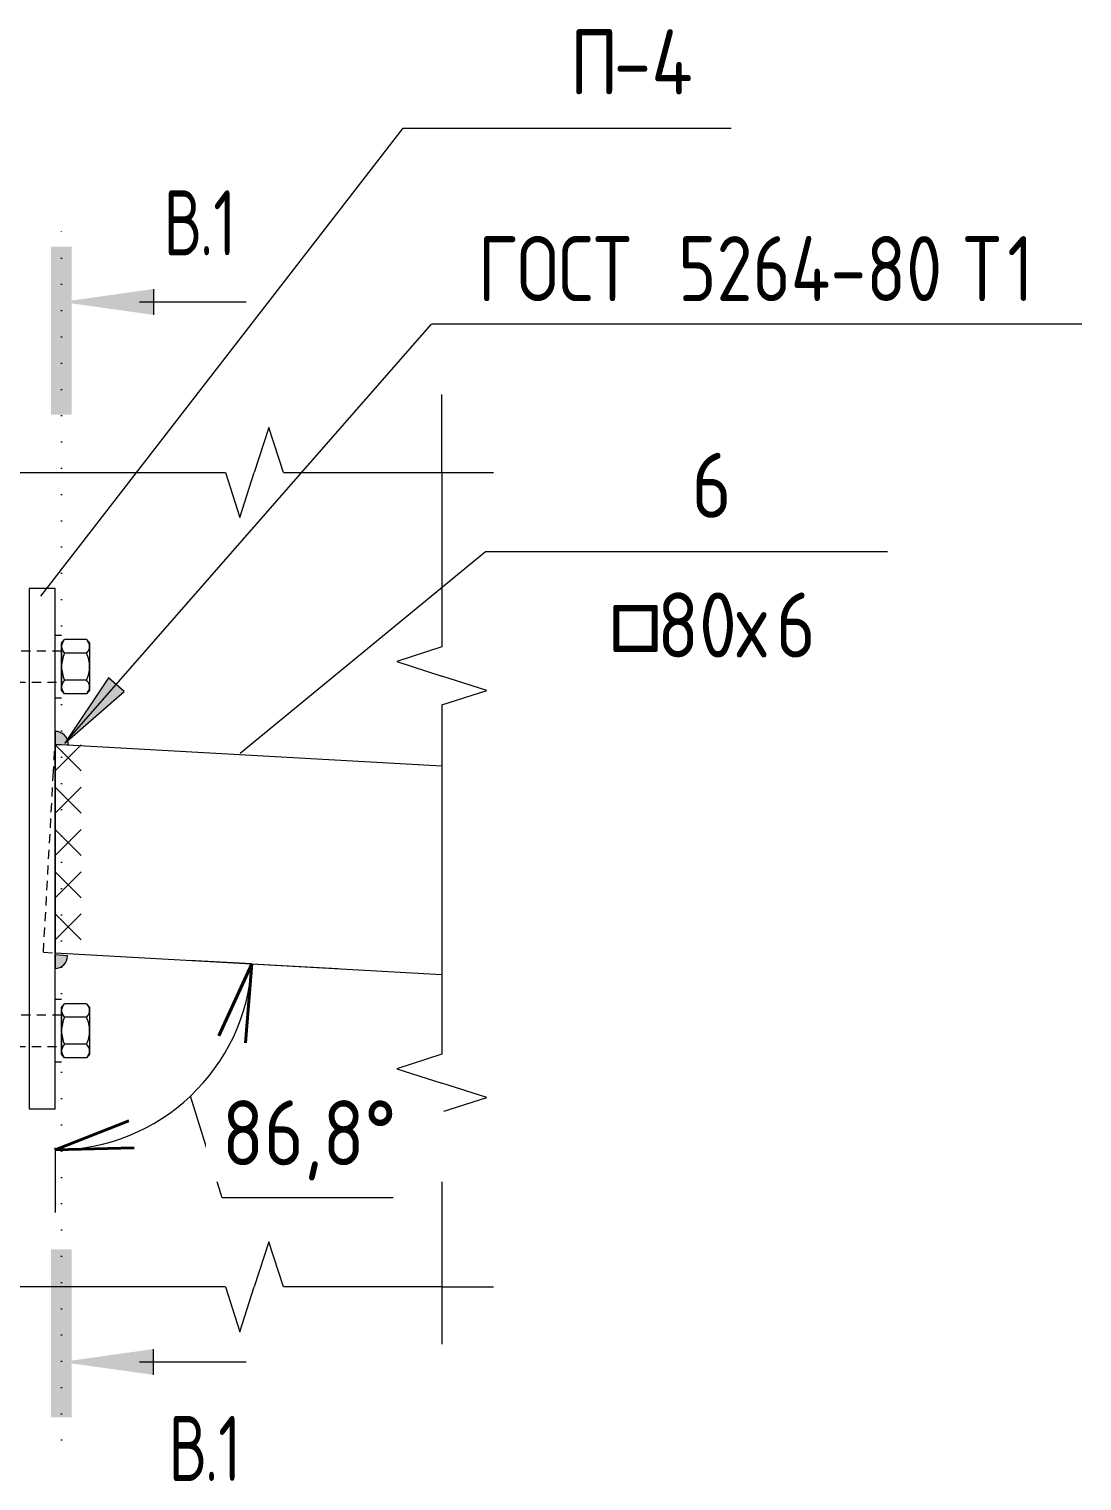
# Model space of a CAD drawing. Header units: millimetres. Extents: x 1343 to 81479, y -38120 to 27770.
# Drawn here: x 53319 to 53724, y -523 to 36 of the extents above; entities that cross this region are included whole.
import ezdxf

# ---------------------------------------------------------------- set-up
doc = ezdxf.new("R2010")
doc.units = ezdxf.units.MM
doc.linetypes.add('01 Штриховая _4 мм_', pattern=[6, 3.5, -2.5])
doc.linetypes.add('04 Пунктир 10мм', pattern=[10, 0, -10])
for name, color, linetype, lineweight in [('AA_Dim', 7, 'Continuous', 9), ('AA_Dim-10', 7, 'Continuous', 9), ('AA_Linii', 7, 'Continuous', 9), ('AA_Oformlenie', 7, 'Continuous', 9), ('AA_Razrez', 7, 'Continuous', 9), ('AA_Vinoska', 7, 'Continuous', 9), ('AF_Balki', 7, 'Continuous', 20), ('KR_Detal', 7, 'Continuous', 20)]:
    doc.layers.add(name, color=color, linetype=linetype, lineweight=lineweight)
doc.styles.add('GOST Common_1', font='GOST_Common.ttf', dxfattribs={"width": 0.85, "height": 25})
doc.styles.add('ISOCPEUR_10', font='isocpeur.TTF', dxfattribs={"width": 0.7, "height": 25})
doc.styles.add('ISOCPEUR_11', font='isocpeur.TTF', dxfattribs={"width": 0.85, "height": 25})
doc.styles.add('ISOCPEUR_12', font='isocpeur.TTF', dxfattribs={"width": 0.85, "height": 25})
doc.dimstyles.new('Стрелка___полка_2', dxfattribs={"dimscale": 304.8, "dimtxt": 25.068874, "dimasz": 0.098425, "dimexe": 0.07874, "dimexo": 0.049213, "dimgap": 0.016404, "dimtad": 3, "dimtih": 1, "dimtoh": 1, "dimdec": 0, "dimzin": 0, "dimdsep": 46, "dimtxsty": 'ISOCPEUR_12', "dimblk1": 'OPEN30', "dimblk2": 'OPEN30', "dimsah": 1, "dimcen": 0.09, "dimadec": 1, "dimazin": 2, "dimtfac": 1, "dimtdec": 4, "dimtix": 1, "dimtmove": 1, "dimatfit": 3, "dimfxl": 1, "dimtvp": 1, "dimtfill": 1, "dimtolj": 1, "dimtzin": 0, "dimarcsym": 2})

# ---------------------------------------------------------------- blocks, each defined once
blk = doc.blocks.new('354_Прокат Лист _НесКаркас_РабПлоск_ - 354_Прокат Лист _НесКаркас_РабПлоск_-4002182-КР_УЗ_Км_В')
at = {"layer": 'AF_Balki'}
for p, q in [((-23010.06, -179.63), (-23020.06, -179.63)), ((-23020.06, -179.63), (-23020.06, -379.63)), ((-23010.06, -379.63), (-23010.06, -179.63)), ((-23020.06, -379.63), (-23010.06, -379.63))]:
    blk.add_line(p, q, dxfattribs=at)
blk = doc.blocks.new('354_Шайба_ГОСТ 11371-78_СоедНесК_РабПлоск_ - Шайба_ГОСТ 11371-78-3828094-КР_УЗ_Км_В')
at = {"layer": 'KR_Detal', "lineweight": 9}
for p, q in [((-23007.56, -197.68), (-23010.06, -197.68)), ((-23010.06, -209.68), (-23010.06, -203.13)), ((-23007.56, -203.13), (-23007.56, -209.68)), ((-23007.56, -204.11), (-23007.56, -204.05)), ((-23010.06, -216.22), (-23010.06, -209.68)), ((-23007.56, -209.68), (-23007.56, -216.22)), ((-23010.06, -221.68), (-23007.56, -221.68))]:
    blk.add_line(p, q, dxfattribs=at)
blk = doc.blocks.new('354_Шайба_ГОСТ 11371-78_СоедНесК_РабПлоск_ - Шайба_ГОСТ 11371-78-V30-КР_УЗ_Км_В')
at = {"layer": 'KR_Detal', "lineweight": 9}
for p, q in [((-23007.56, -337.68), (-23010.06, -337.68)), ((-23010.06, -349.68), (-23010.06, -343.13)), ((-23007.56, -343.13), (-23007.56, -349.68)), ((-23010.06, -356.22), (-23010.06, -349.68)), ((-23007.56, -349.68), (-23007.56, -356.21)), ((-23010.06, -361.68), (-23007.56, -361.68))]:
    blk.add_line(p, q, dxfattribs=at)
blk = doc.blocks.new('354_Прокат Лист _НесКаркас_РабПлоск_ - 354_Прокат Лист _НесКаркас_РабПлоск_-V31-КР_УЗ_Км_В')
at = {"layer": 'AF_Balki'}
for p, q in [((-23010.06, -179.63), (-23020.06, -179.63)), ((-23020.06, -179.63), (-23020.06, -203.7)), ((-23010.06, -203.68), (-23010.06, -179.63)), ((-23020.06, -215.66), (-23020.06, -343.7)), ((-23010.06, -239.63), (-23010.06, -215.67)), ((-23010.06, -343.68), (-23010.06, -319.76)), ((-23020.06, -355.66), (-23020.06, -379.63)), ((-23010.06, -379.63), (-23010.06, -355.67)), ((-23020.06, -379.63), (-23010.06, -379.63))]:
    blk.add_line(p, q, dxfattribs=at)
blk = doc.blocks.new('253_Профиль гнутый сварной квадратный _НесКаркас_Балка_ - Балка_80х6-4080235-КР_УЗ_Км_В')
at = {"layer": 'AF_Balki', "linetype": '01 Штриховая _4 мм_'}
for p, q in [((-23010.76, -251.61), (-23010.09, -239.63)), ((-23013.86, -307.53), (-23010.76, -251.61)), ((-23014.52, -319.51), (-23013.86, -307.53)), ((-23014.52, -319.51), (-23010.11, -319.75))]:
    blk.add_line(p, q, dxfattribs=at)
at = {"layer": 'AF_Balki'}
for p, q in [((-22861.39, -247.87), (-23010.06, -239.63)), ((-23010.06, -319.76), (-22861.39, -327.99))]:
    blk.add_line(p, q, dxfattribs=at)
blk = doc.blocks.new('354_Анкер клиновой _СоедНесК_РабПлоск_ - M12x120_20-V36-КР_УЗ_Км_В')
at = {"layer": 'KR_Detal', "lineweight": 9}
for p, q in [((-23007.56, -200.68), (-23006.38, -199.28)), ((-23007.56, -201.88), (-23007.56, -200.68)), ((-22997.94, -199.28), (-23006.38, -199.28)), ((-22997.94, -199.28), (-22996.76, -200.68)), ((-22996.76, -200.68), (-22996.76, -201.88)), ((-23007.56, -209.68), (-23007.56, -201.98)), ((-22997.94, -204.48), (-23006.38, -204.48)), ((-22996.76, -201.98), (-22996.76, -209.68)), ((-23007.56, -217.37), (-23007.56, -209.68)), ((-22996.76, -209.68), (-22996.76, -217.37)), ((-23007.56, -218.68), (-23007.56, -217.47)), ((-22997.94, -214.87), (-23006.38, -214.87)), ((-22996.76, -217.47), (-22996.76, -218.68)), ((-23006.38, -220.07), (-23007.56, -218.68)), ((-22997.94, -220.07), (-23006.38, -220.07)), ((-22996.76, -218.68), (-22997.94, -220.07))]:
    blk.add_line(p, q, dxfattribs=at)
at = {"layer": 'KR_Detal', "linetype": '01 Штриховая _4 мм_', "lineweight": 9}
for p, q in [((-23107.56, -203.68), (-23112.36, -203.68)), ((-23112.36, -209.68), (-23112.36, -203.69)), ((-23112.36, -203.69), (-23112.36, -209.68)), ((-23100.36, -204.15), (-23107.56, -203.68)), ((-23107.56, -209.68), (-23107.56, -203.77)), ((-23107.56, -203.77), (-23107.56, -209.68)), ((-23080.36, -203.68), (-23100.36, -203.68)), ((-23100.36, -209.68), (-23100.36, -204.06)), ((-23075.56, -203.68), (-23080.36, -203.68)), ((-23080.36, -203.69), (-23080.36, -209.68)), ((-23080.36, -209.68), (-23080.36, -203.69)), ((-23075.56, -204.18), (-23075.56, -203.69)), ((-23075.56, -203.69), (-23075.56, -209.68)), ((-23063.36, -204.28), (-23075.56, -204.28)), ((-23060.96, -203.68), (-23063.36, -204.28)), ((-23063.36, -209.68), (-23063.36, -204.36)), ((-23063.36, -204.36), (-23063.36, -209.68)), ((-23007.56, -203.68), (-23060.96, -203.68)), ((-23060.96, -209.68), (-23060.96, -203.77)), ((-23060.96, -203.77), (-23060.96, -209.68)), ((-23112.36, -209.68), (-23112.36, -214.81)), ((-23112.36, -214.87), (-23112.36, -209.68)), ((-23107.56, -209.68), (-23107.56, -215.59)), ((-23107.56, -211.73), (-23107.56, -209.68)), ((-23107.56, -214.82), (-23107.56, -211.77)), ((-23100.36, -215.29), (-23100.36, -209.68)), ((-23080.36, -209.68), (-23080.36, -215.68)), ((-23080.36, -215.68), (-23080.36, -209.68)), ((-23075.56, -209.68), (-23075.56, -215.17)), ((-23063.36, -209.68), (-23063.36, -214.99)), ((-23063.36, -214.99), (-23063.36, -209.68)), ((-23060.96, -209.68), (-23060.96, -215.59)), ((-23060.96, -211.73), (-23060.96, -209.68)), ((-23060.96, -214.82), (-23060.96, -211.77)), ((-23112.36, -215.68), (-23107.56, -215.68)), ((-23107.56, -215.59), (-23107.56, -214.87)), ((-23107.56, -215.68), (-23100.36, -215.2)), ((-23100.36, -215.68), (-23080.36, -215.68)), ((-23080.36, -215.68), (-23075.56, -215.68)), ((-23075.56, -215.08), (-23063.36, -215.08)), ((-23063.36, -215.08), (-23060.96, -215.68)), ((-23060.96, -215.59), (-23060.96, -214.87)), ((-23060.96, -215.68), (-23007.56, -215.68))]:
    blk.add_line(p, q, dxfattribs=at)
at = {"layer": 'KR_Detal', "lineweight": 9}
for points, knots in [([(-23006.74, -199.71), (-23006.96, -199.98), (-23007.39, -200.69), (-23007.56, -201.43), (-23007.56, -201.88)], [0.1691994, 0.1691994, 0.1691994, 0.1691994, 0.5, 1, 1, 1, 1]), ([(-22996.76, -201.88), (-22996.76, -201.43), (-22996.93, -200.69), (-22997.36, -199.98), (-22997.58, -199.71)], [0, 0, 0, 0, 0.5, 0.8308006, 0.8308006, 0.8308006, 0.8308006]), ([(-23007.56, -217.47), (-23007.56, -217.93), (-23007.39, -218.66), (-23006.96, -219.37), (-23006.74, -219.65)], [0, 0, 0, 0, 0.5, 0.8308006, 0.8308006, 0.8308006, 0.8308006]), ([(-22997.58, -219.65), (-22997.36, -219.37), (-22996.93, -218.66), (-22996.76, -217.93), (-22996.76, -217.47)], [0.1691994, 0.1691994, 0.1691994, 0.1691994, 0.5, 1, 1, 1, 1])]:
    blk.add_open_spline(points, degree=3, knots=knots, dxfattribs=at)
for points in [[(-23007.56, -201.88), (-23007.56, -202.34), (-23007.36, -203.22), (-23006.77, -204.07), (-23006.38, -204.48)], [(-23006.38, -204.48), (-23006.77, -205.3), (-23007.36, -206.99), (-23007.56, -208.77), (-23007.56, -209.68)], [(-22997.94, -204.48), (-22997.55, -204.07), (-22996.96, -203.22), (-22996.76, -202.34), (-22996.76, -201.88)], [(-22996.76, -209.68), (-22996.76, -208.77), (-22996.96, -206.99), (-22997.55, -205.3), (-22997.94, -204.48)], [(-23007.56, -209.68), (-23007.56, -210.59), (-23007.36, -212.36), (-23006.77, -214.05), (-23006.38, -214.87)], [(-22997.94, -214.87), (-22997.55, -214.05), (-22996.96, -212.36), (-22996.76, -210.59), (-22996.76, -209.68)], [(-23006.38, -214.87), (-23006.77, -215.28), (-23007.36, -216.13), (-23007.56, -217.02), (-23007.56, -217.47)], [(-22996.76, -217.47), (-22996.76, -217.02), (-22996.96, -216.13), (-22997.55, -215.28), (-22997.94, -214.87)]]:
    blk.add_open_spline(points, degree=3, dxfattribs=at)
blk = doc.blocks.new('354_Анкер клиновой _СоедНесК_РабПлоск_ - M12x120_20-V37-КР_УЗ_Км_В')
at = {"layer": 'KR_Detal', "lineweight": 9}
for p, q in [((-23007.56, -340.68), (-23006.38, -339.28)), ((-22997.94, -339.28), (-23006.38, -339.28)), ((-22997.94, -339.28), (-22996.76, -340.68)), ((-23007.56, -341.88), (-23007.56, -340.68)), ((-23007.56, -349.68), (-23007.56, -341.98)), ((-22997.94, -344.48), (-23006.38, -344.48)), ((-22996.76, -340.68), (-22996.76, -341.88)), ((-22996.76, -341.98), (-22996.76, -349.68)), ((-23007.56, -357.37), (-23007.56, -349.68)), ((-22996.76, -349.68), (-22996.76, -357.37)), ((-22997.94, -354.87), (-23006.38, -354.87)), ((-23007.56, -358.68), (-23007.56, -357.47)), ((-23006.38, -360.07), (-23007.56, -358.68)), ((-22997.94, -360.07), (-23006.38, -360.07)), ((-22996.76, -358.68), (-22997.94, -360.07)), ((-22996.76, -357.47), (-22996.76, -358.68))]:
    blk.add_line(p, q, dxfattribs=at)
at = {"layer": 'KR_Detal', "linetype": '01 Штриховая _4 мм_', "lineweight": 9}
for p, q in [((-23107.56, -343.68), (-23112.36, -343.68)), ((-23112.36, -349.68), (-23112.36, -343.69)), ((-23112.36, -343.69), (-23112.36, -349.68)), ((-23100.36, -344.15), (-23107.56, -343.68)), ((-23107.56, -349.68), (-23107.56, -343.77)), ((-23107.56, -343.77), (-23107.56, -349.68)), ((-23080.36, -343.68), (-23100.36, -343.68)), ((-23100.36, -349.68), (-23100.36, -344.06)), ((-23075.56, -343.68), (-23080.36, -343.68)), ((-23080.36, -343.69), (-23080.36, -349.68)), ((-23080.36, -349.68), (-23080.36, -343.69)), ((-23075.56, -344.18), (-23075.56, -343.69)), ((-23075.56, -343.69), (-23075.56, -349.68)), ((-23063.36, -344.28), (-23075.56, -344.28)), ((-23060.96, -343.68), (-23063.36, -344.28)), ((-23063.36, -349.68), (-23063.36, -344.36)), ((-23063.36, -344.36), (-23063.36, -349.68)), ((-23007.56, -343.68), (-23060.96, -343.68)), ((-23060.96, -349.68), (-23060.96, -343.77)), ((-23060.96, -343.77), (-23060.96, -349.68)), ((-23112.36, -349.68), (-23112.36, -349.68)), ((-23107.56, -349.68), (-23107.56, -355.59)), ((-23107.56, -355.59), (-23107.56, -349.68)), ((-23100.36, -355.29), (-23100.36, -349.68)), ((-23080.36, -349.68), (-23080.36, -355.68)), ((-23080.36, -355.68), (-23080.36, -349.68)), ((-23075.56, -349.68), (-23075.56, -355.17)), ((-23063.36, -349.68), (-23063.36, -354.99)), ((-23063.36, -351.52), (-23063.36, -349.68)), ((-23063.36, -354.99), (-23063.36, -351.61)), ((-23060.96, -349.68), (-23060.96, -355.59)), ((-23060.96, -355.59), (-23060.96, -349.68)), ((-23112.36, -355.68), (-23107.56, -355.68)), ((-23107.56, -355.68), (-23100.36, -355.2)), ((-23100.36, -355.68), (-23080.36, -355.68)), ((-23080.36, -355.68), (-23075.56, -355.68)), ((-23075.56, -355.08), (-23063.36, -355.08)), ((-23063.36, -355.08), (-23060.96, -355.68)), ((-23060.96, -355.68), (-23007.56, -355.68))]:
    blk.add_line(p, q, dxfattribs=at)
at = {"layer": 'KR_Detal', "lineweight": 9}
for points, knots in [([(-23006.74, -339.71), (-23006.96, -339.98), (-23007.39, -340.69), (-23007.56, -341.43), (-23007.56, -341.88)], [0.1691994, 0.1691994, 0.1691994, 0.1691994, 0.5, 1, 1, 1, 1]), ([(-22996.76, -341.88), (-22996.76, -341.43), (-22996.93, -340.69), (-22997.36, -339.98), (-22997.58, -339.71)], [0, 0, 0, 0, 0.5, 0.8308006, 0.8308006, 0.8308006, 0.8308006]), ([(-23007.56, -357.47), (-23007.56, -357.93), (-23007.39, -358.66), (-23006.96, -359.37), (-23006.74, -359.65)], [0, 0, 0, 0, 0.5, 0.8308006, 0.8308006, 0.8308006, 0.8308006]), ([(-22997.58, -359.65), (-22997.36, -359.37), (-22996.93, -358.66), (-22996.76, -357.93), (-22996.76, -357.47)], [0.1691994, 0.1691994, 0.1691994, 0.1691994, 0.5, 1, 1, 1, 1])]:
    blk.add_open_spline(points, degree=3, knots=knots, dxfattribs=at)
for points in [[(-23007.56, -341.88), (-23007.56, -342.34), (-23007.36, -343.22), (-23006.77, -344.07), (-23006.38, -344.48)], [(-23006.38, -344.48), (-23006.77, -345.3), (-23007.36, -346.99), (-23007.56, -348.77), (-23007.56, -349.68)], [(-22997.94, -344.48), (-22997.55, -344.07), (-22996.96, -343.22), (-22996.76, -342.34), (-22996.76, -341.88)], [(-22996.76, -349.68), (-22996.76, -348.77), (-22996.96, -346.99), (-22997.55, -345.3), (-22997.94, -344.48)], [(-23007.56, -349.68), (-23007.56, -350.59), (-23007.36, -352.36), (-23006.77, -354.05), (-23006.38, -354.87)], [(-22997.94, -354.87), (-22997.55, -354.05), (-22996.96, -352.36), (-22996.76, -350.59), (-22996.76, -349.68)], [(-23006.38, -354.87), (-23006.77, -355.28), (-23007.36, -356.13), (-23007.56, -357.02), (-23007.56, -357.47)], [(-22996.76, -357.47), (-22996.76, -357.02), (-22996.96, -356.13), (-22997.55, -355.28), (-22997.94, -354.87)]]:
    blk.add_open_spline(points, degree=3, dxfattribs=at)
blk = doc.blocks.new('253_Профиль гнутый сварной квадратный _НесКаркас_Балка_ - Балка_80х6-4080535-КР_УЗ_Км_В')
at = {"layer": 'AF_Balki', "linetype": '01 Штриховая _4 мм_'}
for p, q in [((-23010.76, -251.61), (-23010.09, -239.63)), ((-23013.86, -307.53), (-23010.76, -251.61)), ((-23014.52, -319.51), (-23013.86, -307.53)), ((-23014.52, -319.51), (-23010.11, -319.75))]:
    blk.add_line(p, q, dxfattribs=at)
at = {"layer": 'AF_Balki'}
for p, q in [((-22861.39, -247.87), (-23010.06, -239.63)), ((-23010.06, -319.76), (-22861.39, -327.99))]:
    blk.add_line(p, q, dxfattribs=at)
blk = doc.blocks.new('354_Анкер клиновой _СоедНесК_РабПлоск_ - M12x120_20-V38-КР_УЗ_Км_В')
at = {"layer": 'KR_Detal', "lineweight": 9}
for p, q in [((-23007.56, -340.68), (-23006.38, -339.28)), ((-22997.94, -339.28), (-23006.38, -339.28)), ((-22997.94, -339.28), (-22996.76, -340.68)), ((-23007.56, -341.88), (-23007.56, -340.68)), ((-23007.56, -349.68), (-23007.56, -341.98)), ((-22997.94, -344.48), (-23006.3, -344.48)), ((-22996.76, -340.68), (-22996.76, -341.88)), ((-22996.76, -341.98), (-22996.76, -349.68)), ((-23007.56, -357.37), (-23007.56, -349.68)), ((-22996.76, -349.68), (-22996.76, -357.37)), ((-22997.94, -354.87), (-23006.3, -354.87)), ((-23007.56, -358.68), (-23007.56, -357.47)), ((-23006.38, -360.07), (-23007.56, -358.68)), ((-22997.94, -360.07), (-23006.38, -360.07)), ((-22996.76, -358.68), (-22997.94, -360.07)), ((-22996.76, -357.47), (-22996.76, -358.68))]:
    blk.add_line(p, q, dxfattribs=at)
at = {"layer": 'KR_Detal', "linetype": '01 Штриховая _4 мм_', "lineweight": 9}
for p, q in [((-23107.56, -343.68), (-23112.36, -343.68)), ((-23112.36, -349.68), (-23112.36, -343.69)), ((-23112.36, -343.69), (-23112.36, -349.68)), ((-23100.36, -344.15), (-23107.56, -343.68)), ((-23107.56, -349.68), (-23107.56, -343.77)), ((-23107.56, -343.77), (-23107.56, -349.68)), ((-23080.36, -343.68), (-23100.36, -343.68)), ((-23100.36, -349.68), (-23100.36, -344.06)), ((-23075.56, -343.68), (-23080.36, -343.68)), ((-23080.36, -343.69), (-23080.36, -349.68)), ((-23080.36, -349.68), (-23080.36, -343.69)), ((-23075.56, -344.18), (-23075.56, -343.69)), ((-23075.56, -343.69), (-23075.56, -349.68)), ((-23063.36, -344.28), (-23075.56, -344.28)), ((-23060.96, -343.68), (-23063.36, -344.28)), ((-23063.36, -349.68), (-23063.36, -344.36)), ((-23063.36, -344.36), (-23063.36, -349.68)), ((-23007.56, -343.68), (-23060.96, -343.68)), ((-23060.96, -349.68), (-23060.96, -343.77)), ((-23060.96, -343.77), (-23060.96, -349.68)), ((-23112.36, -349.68), (-23112.36, -349.68)), ((-23107.56, -349.68), (-23107.56, -355.59)), ((-23107.56, -355.59), (-23107.56, -349.68)), ((-23100.36, -355.29), (-23100.36, -349.68)), ((-23080.36, -349.68), (-23080.36, -355.68)), ((-23080.36, -355.68), (-23080.36, -349.68)), ((-23075.56, -349.68), (-23075.56, -355.17)), ((-23063.36, -349.68), (-23063.36, -354.99)), ((-23063.36, -351.52), (-23063.36, -349.68)), ((-23063.36, -354.99), (-23063.36, -351.61)), ((-23060.96, -349.68), (-23060.96, -355.59)), ((-23060.96, -355.59), (-23060.96, -349.68)), ((-23112.36, -355.68), (-23107.56, -355.68)), ((-23107.56, -355.68), (-23100.36, -355.2)), ((-23100.36, -355.68), (-23080.36, -355.68)), ((-23080.36, -355.68), (-23075.56, -355.68)), ((-23075.56, -355.08), (-23063.36, -355.08)), ((-23063.36, -355.08), (-23060.96, -355.68)), ((-23060.96, -355.68), (-23007.56, -355.68))]:
    blk.add_line(p, q, dxfattribs=at)
at = {"layer": 'KR_Detal', "lineweight": 9}
for points, knots in [([(-23006.74, -339.71), (-23006.96, -339.98), (-23007.39, -340.69), (-23007.56, -341.43), (-23007.56, -341.88)], [0.1691994, 0.1691994, 0.1691994, 0.1691994, 0.5, 1, 1, 1, 1]), ([(-22996.76, -341.88), (-22996.76, -341.43), (-22996.93, -340.69), (-22997.36, -339.98), (-22997.58, -339.71)], [0, 0, 0, 0, 0.5, 0.8308006, 0.8308006, 0.8308006, 0.8308006]), ([(-23007.56, -357.47), (-23007.56, -357.93), (-23007.39, -358.66), (-23006.96, -359.37), (-23006.74, -359.65)], [0, 0, 0, 0, 0.5, 0.8308006, 0.8308006, 0.8308006, 0.8308006]), ([(-22997.58, -359.65), (-22997.36, -359.37), (-22996.93, -358.66), (-22996.76, -357.93), (-22996.76, -357.47)], [0.1691994, 0.1691994, 0.1691994, 0.1691994, 0.5, 1, 1, 1, 1])]:
    blk.add_open_spline(points, degree=3, knots=knots, dxfattribs=at)
for points in [[(-23007.56, -341.88), (-23007.56, -342.34), (-23007.36, -343.22), (-23006.77, -344.07), (-23006.38, -344.48)], [(-23006.38, -344.48), (-23006.77, -345.3), (-23007.07, -346.15), (-23007.26, -347.01)], [(-22997.94, -344.48), (-22997.55, -344.07), (-22996.96, -343.22), (-22996.76, -342.34), (-22996.76, -341.88)], [(-22996.76, -349.68), (-22996.76, -348.77), (-22996.96, -346.99), (-22997.55, -345.3), (-22997.94, -344.48)], [(-23007.26, -347.01), (-23007.46, -347.88), (-23007.56, -348.77), (-23007.56, -349.68)], [(-23007.56, -349.68), (-23007.56, -350.59), (-23007.36, -352.36), (-23006.77, -354.05), (-23006.38, -354.87)], [(-22997.94, -354.87), (-22997.55, -354.05), (-22996.96, -352.36), (-22996.76, -350.59), (-22996.76, -349.68)], [(-23007.26, -356.14), (-23007.46, -356.57), (-23007.56, -357.02), (-23007.56, -357.47)], [(-23006.38, -354.87), (-23006.77, -355.28), (-23007.07, -355.71), (-23007.26, -356.14)], [(-22996.76, -357.47), (-22996.76, -357.02), (-22996.96, -356.13), (-22997.55, -355.28), (-22997.94, -354.87)]]:
    blk.add_open_spline(points, degree=3, dxfattribs=at)
blk = doc.blocks.new('354_Шайба_ГОСТ 11371-78_СоедНесК_РабПлоск_ - Шайба_ГОСТ 11371-78-V39-КР_УЗ_Км_В')
at = {"layer": 'KR_Detal', "linetype": '01 Штриховая _4 мм_', "lineweight": 9}
for p, q in [((-23007.56, -337.68), (-23010.06, -337.68)), ((-23010.06, -349.68), (-23010.06, -343.68)), ((-23010.06, -355.68), (-23010.06, -349.68)), ((-23010.06, -361.68), (-23007.56, -361.68))]:
    blk.add_line(p, q, dxfattribs=at)
at = {"layer": 'KR_Detal', "lineweight": 9}
for p, q in [((-23010.06, -343.68), (-23010.06, -343.13)), ((-23007.56, -343.13), (-23007.56, -349.68)), ((-23007.56, -349.68), (-23007.56, -356.21)), ((-23010.06, -356.22), (-23010.06, -355.68))]:
    blk.add_line(p, q, dxfattribs=at)
blk = doc.blocks.new('354_Анкер клиновой _СоедНесК_РабПлоск_ - M12x120_20-V40-КР_УЗ_Км_В')
at = {"layer": 'KR_Detal', "lineweight": 9}
for p, q in [((-23007.56, -200.68), (-23006.38, -199.28)), ((-23007.56, -201.88), (-23007.56, -200.68)), ((-22997.94, -199.28), (-23006.38, -199.28)), ((-22997.94, -199.28), (-22996.76, -200.68)), ((-22996.76, -200.68), (-22996.76, -201.88)), ((-23007.56, -209.68), (-23007.56, -201.98)), ((-22997.94, -204.48), (-23006.38, -204.48)), ((-22996.76, -201.98), (-22996.76, -209.68)), ((-23007.56, -217.37), (-23007.56, -209.68)), ((-22996.76, -209.68), (-22996.76, -217.37)), ((-23007.56, -218.68), (-23007.56, -217.47)), ((-22997.94, -214.87), (-23006.3, -214.87)), ((-22996.76, -217.47), (-22996.76, -218.68)), ((-23006.38, -220.07), (-23007.56, -218.68)), ((-22997.94, -220.07), (-23006.38, -220.07)), ((-22996.76, -218.68), (-22997.94, -220.07))]:
    blk.add_line(p, q, dxfattribs=at)
at = {"layer": 'KR_Detal', "linetype": '01 Штриховая _4 мм_', "lineweight": 9}
for p, q in [((-23107.56, -203.68), (-23112.36, -203.68)), ((-23112.36, -209.68), (-23112.36, -203.69)), ((-23112.36, -203.69), (-23112.36, -209.68)), ((-23100.36, -204.15), (-23107.56, -203.68)), ((-23107.56, -209.68), (-23107.56, -203.77)), ((-23107.56, -203.77), (-23107.56, -209.68)), ((-23080.36, -203.68), (-23100.36, -203.68)), ((-23100.36, -209.68), (-23100.36, -204.06)), ((-23075.56, -203.68), (-23080.36, -203.68)), ((-23080.36, -203.69), (-23080.36, -209.68)), ((-23080.36, -209.68), (-23080.36, -203.69)), ((-23075.56, -204.18), (-23075.56, -203.69)), ((-23075.56, -203.69), (-23075.56, -209.68)), ((-23063.36, -204.28), (-23075.56, -204.28)), ((-23060.96, -203.68), (-23063.36, -204.28)), ((-23063.36, -209.68), (-23063.36, -204.36)), ((-23063.36, -204.36), (-23063.36, -209.68)), ((-23007.56, -203.68), (-23060.96, -203.68)), ((-23060.96, -209.68), (-23060.96, -203.77)), ((-23060.96, -203.77), (-23060.96, -209.68)), ((-23112.36, -209.68), (-23112.36, -214.81)), ((-23112.36, -214.87), (-23112.36, -209.68)), ((-23107.56, -209.68), (-23107.56, -215.59)), ((-23107.56, -211.73), (-23107.56, -209.68)), ((-23107.56, -214.82), (-23107.56, -211.77)), ((-23100.36, -215.29), (-23100.36, -209.68)), ((-23080.36, -209.68), (-23080.36, -215.68)), ((-23080.36, -215.68), (-23080.36, -209.68)), ((-23075.56, -209.68), (-23075.56, -215.17)), ((-23063.36, -209.68), (-23063.36, -214.99)), ((-23063.36, -214.99), (-23063.36, -209.68)), ((-23060.96, -209.68), (-23060.96, -215.59)), ((-23060.96, -211.73), (-23060.96, -209.68)), ((-23060.96, -214.82), (-23060.96, -211.77)), ((-23112.36, -215.68), (-23107.56, -215.68)), ((-23107.56, -215.59), (-23107.56, -214.87)), ((-23107.56, -215.68), (-23100.36, -215.2)), ((-23100.36, -215.68), (-23080.36, -215.68)), ((-23080.36, -215.68), (-23075.56, -215.68)), ((-23075.56, -215.08), (-23063.36, -215.08)), ((-23063.36, -215.08), (-23060.96, -215.68)), ((-23060.96, -215.59), (-23060.96, -214.87)), ((-23060.96, -215.68), (-23007.56, -215.68))]:
    blk.add_line(p, q, dxfattribs=at)
at = {"layer": 'KR_Detal', "lineweight": 9}
for points, knots in [([(-23006.74, -199.71), (-23006.96, -199.98), (-23007.39, -200.69), (-23007.56, -201.43), (-23007.56, -201.88)], [0.1691994, 0.1691994, 0.1691994, 0.1691994, 0.5, 1, 1, 1, 1]), ([(-22996.76, -201.88), (-22996.76, -201.43), (-22996.93, -200.69), (-22997.36, -199.98), (-22997.58, -199.71)], [0, 0, 0, 0, 0.5, 0.8308006, 0.8308006, 0.8308006, 0.8308006]), ([(-23007.56, -217.47), (-23007.56, -217.93), (-23007.39, -218.66), (-23006.96, -219.37), (-23006.74, -219.65)], [0, 0, 0, 0, 0.5, 0.8308006, 0.8308006, 0.8308006, 0.8308006]), ([(-22997.58, -219.65), (-22997.36, -219.37), (-22996.93, -218.66), (-22996.76, -217.93), (-22996.76, -217.47)], [0.1691994, 0.1691994, 0.1691994, 0.1691994, 0.5, 1, 1, 1, 1])]:
    blk.add_open_spline(points, degree=3, knots=knots, dxfattribs=at)
for points in [[(-23007.56, -201.88), (-23007.56, -202.34), (-23007.36, -203.22), (-23006.77, -204.07), (-23006.38, -204.48)], [(-23006.38, -204.48), (-23006.77, -205.3), (-23007.36, -206.99), (-23007.56, -208.77), (-23007.56, -209.68)], [(-22997.94, -204.48), (-22997.55, -204.07), (-22996.96, -203.22), (-22996.76, -202.34), (-22996.76, -201.88)], [(-22996.76, -209.68), (-22996.76, -208.77), (-22996.96, -206.99), (-22997.55, -205.3), (-22997.94, -204.48)], [(-23007.56, -209.68), (-23007.56, -210.59), (-23007.36, -212.36), (-23006.77, -214.05), (-23006.38, -214.87)], [(-22997.94, -214.87), (-22997.55, -214.05), (-22996.96, -212.36), (-22996.76, -210.59), (-22996.76, -209.68)], [(-23006.38, -214.87), (-23006.77, -215.28), (-23007.36, -216.13), (-23007.56, -217.02), (-23007.56, -217.47)], [(-22996.76, -217.47), (-22996.76, -217.02), (-22996.96, -216.13), (-22997.55, -215.28), (-22997.94, -214.87)]]:
    blk.add_open_spline(points, degree=3, dxfattribs=at)
blk = doc.blocks.new('354_Шайба_ГОСТ 11371-78_СоедНесК_РабПлоск_ - Шайба_ГОСТ 11371-78-V41-КР_УЗ_Км_В')
at = {"layer": 'KR_Detal', "linetype": '01 Штриховая _4 мм_', "lineweight": 9}
for p, q in [((-23007.56, -197.68), (-23010.06, -197.68)), ((-23010.06, -209.68), (-23010.06, -203.68)), ((-23010.06, -204.05), (-23010.06, -204.11)), ((-23010.06, -215.68), (-23010.06, -209.68)), ((-23010.06, -221.68), (-23007.56, -221.68))]:
    blk.add_line(p, q, dxfattribs=at)
at = {"layer": 'KR_Detal', "lineweight": 9}
for p, q in [((-23010.06, -203.68), (-23010.06, -203.13)), ((-23007.56, -203.13), (-23007.56, -209.68)), ((-23007.56, -204.11), (-23007.56, -204.05)), ((-23007.56, -209.68), (-23007.56, -216.22)), ((-23010.06, -216.22), (-23010.06, -215.68))]:
    blk.add_line(p, q, dxfattribs=at)
blk = doc.blocks.new('Последовательность узлов - Сплошная 2мм М5-2304530-КР_УЗ_Км_В')
at = {"layer": 'AA_Oformlenie'}
for p, q in [((-23010.06, -234.74), (-23010.06, -254.74)), ((-23000.06, -239.74), (-23010.06, -249.74)), ((-23000.06, -249.74), (-23010.06, -239.74)), ((-23010.06, -251), (-23010.06, -271)), ((-23000.06, -256), (-23010.06, -266)), ((-23000.06, -266), (-23010.06, -256)), ((-23010.06, -267.25), (-23010.06, -287.25)), ((-23000.06, -272.25), (-23010.06, -282.25)), ((-23000.06, -282.25), (-23010.06, -272.25)), ((-23010.06, -283.5), (-23010.06, -303.5)), ((-23000.06, -288.5), (-23010.06, -298.5)), ((-23000.06, -298.5), (-23010.06, -288.5)), ((-23010.06, -299.76), (-23010.06, -319.76)), ((-23000.06, -304.76), (-23010.06, -314.76)), ((-23000.06, -314.76), (-23010.06, -304.76))]:
    blk.add_line(p, q, dxfattribs=at)
blk = doc.blocks.new('011_Прямоугольник обрыва _ЭлУзла_ - 011_Прямоугольник обрыва _ЭлУзла_-4103985-КР_УЗ_Км_В')
at = {"layer": 'AA_Oformlenie'}
for p, q in [((-23150.06, -202.03), (-23150.06, -135)), ((-23150.06, -135), (-23088.89, -135)), ((-23066.63, -135), (-22944.55, -135)), ((-22922.29, -135), (-22861.39, -135)), ((-22861.39, -135), (-22861.39, -202.03)), ((-23150.06, -358.62), (-23150.06, -224.29)), ((-22861.39, -224.29), (-22861.39, -358.62)), ((-23150.06, -448.18), (-23150.06, -380.88)), ((-22861.39, -380.88), (-22861.39, -448.18)), ((-23088.89, -448.18), (-23150.06, -448.18)), ((-22944.55, -448.18), (-23066.63, -448.18)), ((-22861.39, -448.18), (-22922.29, -448.18))]:
    blk.add_line(p, q, dxfattribs=at)
blk = doc.blocks.new('Вид узла - Номер узла_ сзади-394133-КР_УЗ_Км_В')
at = {"layer": 'AA_Razrez'}
for points in [[(-23011.6, -112.71), (-23003.62, -112.71), (-23003.62, -48.15), (-23011.6, -48.15)], [(-22972.23, -74.39), (-22972.23, -64.45), (-23007.56, -69.42)]]:
    blk.add_hatch(color=256, dxfattribs=at).paths.add_polyline_path(points)
for p, q in [((-22972.23, -64.45), (-22972.23, -74.39)), ((-22977.56, -69.42), (-22936.6, -69.42))]:
    blk.add_line(p, q, dxfattribs=at)
blk = doc.blocks.new('Вид узла - Номер узла_ спереди-394134-КР_УЗ_Км_В')
at = {"layer": 'AA_Razrez'}
for points in [[(-23011.6, -433.74), (-23003.62, -433.74), (-23003.62, -498.31), (-23011.6, -498.31)], [(-22972.23, -472.07), (-22972.23, -482), (-23007.56, -477.04)]]:
    blk.add_hatch(color=256, dxfattribs=at).paths.add_polyline_path(points)
for p, q in [((-22972.23, -482), (-22972.23, -472.07)), ((-22977.56, -477.04), (-22936.6, -477.04))]:
    blk.add_line(p, q, dxfattribs=at)
blk = doc.blocks.new('DIMBLOCK90-КР_УЗ_Км_В')
at = {"layer": 'AA_Dim-10'}
for p, q in [((53404.42, -323.95), (53380.46, -322.62)), ((53404.42, -323.95), (53437.37, -325.77)), ((53393, -413.98), (53380.84, -374.79)), ((53328.77, -395.52), (53328.77, -394.63)), ((53328.77, -395.52), (53328.77, -395.52)), ((53328.77, -395.52), (53328.77, -419.52)), ((53458.75, -413.98), (53393, -413.98))]:
    blk.add_line(p, q, dxfattribs=at)
at = {"layer": 'AA_Dim-10', "lineweight": 40}
for p, q in [((53404.42, -323.95), (53391.7, -351.63)), ((53404.42, -323.95), (53401.93, -354.31)), ((53328.77, -395.52), (53357.11, -384.35)), ((53328.77, -395.52), (53359.23, -394.71))]:
    blk.add_line(p, q, dxfattribs=at)
at = {"layer": 'AA_Dim-10'}
blk.add_arc((53328.77, -319.76), 75.76, 270, 356.8289, dxfattribs=at)
blk.add_arc((53328.77, -319.76), 75.76, 270, 356.8289, dxfattribs=at)
at = {"layer": 'AA_Dim-10', "color": 0, "insert": (53393, -376.41), "char_height": 25, "width": 78.896, "attachment_point": 1, "line_spacing_factor": 1.135194, "style": 'ISOCPEUR_12', "bg_fill": 3, "box_fill_scale": 1.25, "bg_fill_color": 256, "bg_fill_true_color": 13158600, "bg_fill_transparency": 0}
blk.add_mtext('86,8°', dxfattribs=at)
blk = doc.blocks.new('_Open30')
at = {"color": 0, "linetype": 'ByBlock', "lineweight": -2}
for p, q in [((-1, 0.268), (0, 0)), ((0, 0), (-1, -0.268)), ((0, 0), (-1, 0))]:
    blk.add_line(p, q, dxfattribs=at)
blk = doc.blocks.new('043_М_Балки_Полка - Позиция_Наименование_дп14-3916595-КР_УЗ_Км_В')
at = {"layer": 'AA_Vinoska'}
blk.add_line((-22830.1, -165.36), (-22690.1, -165.36), dxfattribs=at)
blk = doc.blocks.new('010_Текст с выноской - Текст 2 строки _стрелка_-4009815-КР_УЗ_Км_В')
at = {"layer": 'AA_Vinoska'}
blk.add_line((-22615.31, -77.93), (-22865.31, -77.93), dxfattribs=at)
blk = doc.blocks.new('043_М_Балки_Полка - Позиция_дп8-3915677-КР_УЗ_Км_В')
at = {"layer": 'AA_Vinoska'}
blk.add_line((-22830.1, -2.57), (-22750.1, -2.57), dxfattribs=at)

msp = doc.modelspace()

# ---------------------------------------------------------------- hatches: boundary and pattern name
at = {"layer": 'AA_Oformlenie'}
h = msp.add_hatch(color=256, dxfattribs=at)
h.paths.add_polyline_path([(53328.7736, -325.6829), (53330.0191, -325.5189), (53331.1798, -325.0381), (53332.2006, -324.242), (53332.9413, -323.2766), (53333.4221, -322.1159), (53333.5861, -320.8704), (53328.7736, -320.4493), (53328.7736, -324.242)])
h.paths.add_polyline_path([(53333.9545, -239.7218), (53333.7779, -238.3809), (53333.2604, -237.1313), (53332.437, -236.0583), (53331.364, -235.235), (53330.1145, -234.7174), (53328.7736, -234.5409), (53328.7736, -239.5409), (53333.8981, -239.7198)])
at = {"layer": 'AA_Vinoska'}
msp.add_hatch(color=256, dxfattribs=at).paths.add_polyline_path([(53332.5713, -239.1401), (53355.2912, -219.155), (53349.3445, -213.9556)])

# ---------------------------------------------------------------- linework, layer by layer
at = {"layer": 'AA_Linii'}
for p, q in [((53328.7736, -234.5409), (53328.7736, -239.5409)), ((53328.7736, -239.5409), (53333.9545, -239.7218)), ((53333.5861, -320.8704), (53328.7736, -320.4493)), ((53328.7736, -320.4493), (53328.7736, -325.6829))]:
    msp.add_line(p, q, dxfattribs=at)
for centre, radius, start, end in [((53328.7736, -239.7218), 5.1809, 0, 90), ((53328.7736, -320.8704), 4.8125, 270, 360)]:
    msp.add_arc(centre, radius, start, end, dxfattribs=at)
at = {"layer": 'AA_Razrez', "linetype": '04 Пунктир 10мм'}
msp.add_line((53331.2736, -507.0368), (53331.2736, -39.4201), dxfattribs=at)
at = {"layer": 'AA_Vinoska'}
for p, q in [((53323.3072, -182.4966), (53462.6271, -2.5736)), ((53462.6271, -2.5736), (53508.731, -2.5736)), ((53332.5713, -239.1401), (53473.5222, -77.9299)), ((53477.4493, -135), (53477.4493, -105)), ((53410.9113, -117.67), (53405.2804, -135)), ((53416.5421, -135), (53410.9113, -117.67)), ((53394.2804, -135), (53399.7804, -152.3205)), ((53399.7804, -152.3205), (53405.2804, -135)), ((53477.4493, -135), (53497.3033, -135)), ((53399.9004, -242.9845), (53494.271, -165.357)), ((53494.271, -165.357), (53508.731, -165.357)), ((53477.4493, -202.0323), (53460.1193, -207.6631)), ((53460.1193, -207.6631), (53477.4493, -213.294)), ((53349.3445, -213.9556), (53332.5713, -239.1401)), ((53355.2912, -219.155), (53349.3445, -213.9556)), ((53494.7698, -218.794), (53477.4493, -213.294)), ((53332.5713, -239.1401), (53355.2912, -219.155)), ((53477.4493, -224.294), (53494.7698, -218.794)), ((53477.4493, -358.6202), (53460.1193, -364.2511)), ((53460.1193, -364.2511), (53477.4493, -369.882)), ((53494.7698, -375.382), (53477.4493, -369.882)), ((53477.4493, -380.882), (53494.7698, -375.382)), ((53410.9113, -430.8459), (53405.2804, -448.1759)), ((53416.5421, -448.1759), (53410.9113, -430.8459)), ((53394.2804, -448.1759), (53399.7804, -465.4964)), ((53399.7804, -465.4964), (53405.2804, -448.1759)), ((53477.4493, -448.1759), (53497.3033, -448.1759)), ((53477.4493, -448.1759), (53477.4493, -470.1606))]:
    msp.add_line(p, q, dxfattribs=at)

# ---------------------------------------------------------------- block references
at = {"layer": 'AA_Oformlenie'}
for name in ['011_Прямоугольник обрыва _ЭлУзла_ - 011_Прямоугольник обрыва _ЭлУзла_-4103985-КР_УЗ_Км_В', 'Последовательность узлов - Сплошная 2мм М5-2304530-КР_УЗ_Км_В']:
    msp.add_blockref(name, (76338.8352, 0), dxfattribs=at)
at = {"layer": 'AA_Razrez'}
for name in ['Вид узла - Номер узла_ сзади-394133-КР_УЗ_Км_В', 'Вид узла - Номер узла_ спереди-394134-КР_УЗ_Км_В']:
    msp.add_blockref(name, (76338.8352, 0), dxfattribs=at)
at = {"layer": 'AA_Vinoska'}
for name in ['043_М_Балки_Полка - Позиция_дп8-3915677-КР_УЗ_Км_В', '010_Текст с выноской - Текст 2 строки _стрелка_-4009815-КР_УЗ_Км_В', '043_М_Балки_Полка - Позиция_Наименование_дп14-3916595-КР_УЗ_Км_В']:
    msp.add_blockref(name, (76338.8352, 0), dxfattribs=at)
at = {"layer": 'AF_Balki'}
for name in ['354_Прокат Лист _НесКаркас_РабПлоск_ - 354_Прокат Лист _НесКаркас_РабПлоск_-4002182-КР_УЗ_Км_В', '354_Прокат Лист _НесКаркас_РабПлоск_ - 354_Прокат Лист _НесКаркас_РабПлоск_-V31-КР_УЗ_Км_В']:
    msp.add_blockref(name, (76338.8352, 0), dxfattribs=at)
at = {"layer": 'AF_Balki', "linetype": '01 Штриховая _4 мм_'}
for name in ['253_Профиль гнутый сварной квадратный _НесКаркас_Балка_ - Балка_80х6-4080235-КР_УЗ_Км_В', '253_Профиль гнутый сварной квадратный _НесКаркас_Балка_ - Балка_80х6-4080535-КР_УЗ_Км_В']:
    msp.add_blockref(name, (76338.8352, 0), dxfattribs=at)
at = {"layer": 'KR_Detal', "linetype": '01 Штриховая _4 мм_', "lineweight": 9}
for name in ['354_Анкер клиновой _СоедНесК_РабПлоск_ - M12x120_20-V36-КР_УЗ_Км_В', '354_Анкер клиновой _СоедНесК_РабПлоск_ - M12x120_20-V40-КР_УЗ_Км_В', '354_Анкер клиновой _СоедНесК_РабПлоск_ - M12x120_20-V40-КР_УЗ_Км_В', '354_Шайба_ГОСТ 11371-78_СоедНесК_РабПлоск_ - Шайба_ГОСТ 11371-78-V41-КР_УЗ_Км_В', '354_Шайба_ГОСТ 11371-78_СоедНесК_РабПлоск_ - Шайба_ГОСТ 11371-78-V41-КР_УЗ_Км_В', '354_Анкер клиновой _СоедНесК_РабПлоск_ - M12x120_20-V37-КР_УЗ_Км_В', '354_Анкер клиновой _СоедНесК_РабПлоск_ - M12x120_20-V38-КР_УЗ_Км_В', '354_Анкер клиновой _СоедНесК_РабПлоск_ - M12x120_20-V38-КР_УЗ_Км_В', '354_Шайба_ГОСТ 11371-78_СоедНесК_РабПлоск_ - Шайба_ГОСТ 11371-78-V39-КР_УЗ_Км_В', '354_Шайба_ГОСТ 11371-78_СоедНесК_РабПлоск_ - Шайба_ГОСТ 11371-78-V39-КР_УЗ_Км_В']:
    msp.add_blockref(name, (76338.8352, 0), dxfattribs=at)
at = {"layer": 'KR_Detal', "lineweight": 9}
for name in ['354_Шайба_ГОСТ 11371-78_СоедНесК_РабПлоск_ - Шайба_ГОСТ 11371-78-3828094-КР_УЗ_Км_В', '354_Шайба_ГОСТ 11371-78_СоедНесК_РабПлоск_ - Шайба_ГОСТ 11371-78-V30-КР_УЗ_Км_В']:
    msp.add_blockref(name, (76338.8352, 0), dxfattribs=at)

# ---------------------------------------------------------------- texts
at = {"layer": 'AA_Razrez', "char_height": 25, "width": 16.835437, "attachment_point": 1, "style": 'ISOCPEUR_10'}
for s, insert in [('\\fISOCPEUR|b0|i0|c204|p34|;\\W.7;В', (53370.5499, -26.4739)), ('.1', (53384.4405, -26.4739)), ('\\fISOCPEUR|b0|i0|c204|p34|;\\W.7;В', (53372.4673, -497.7892)), ('.1', (53386.3579, -497.7892))]:
    msp.add_mtext(s, dxfattribs=dict(at, insert=insert))
at = {"layer": 'AA_Vinoska', "char_height": 25, "attachment_point": 1}
for s, insert, width, style in [('\\fISOCPEUR|b0|i0|c204|p34|;\\W.85;П', (53526.6096, 35.3616), 20.443031, 'ISOCPEUR_12'), ('-4', (53543.4768, 35.3616), 38.841759, 'ISOCPEUR_12'), ('ГОСТ', (53491.2919, -44.1069), 77.683519, 'GOST Common_1'), (' 5264-80 ', (53555.3872, -44.1069), 148.552694, 'GOST Common_1'), ('\\fGOST Common|b0|i0|c204|p34|;\\W.85;Т', (53677.9555, -44.1069), 20.443031, 'GOST Common_1'), ('\\fGOST Common|b0|i0|c204|p34|;\\W.85;1', (53694.8226, -44.1069), 12.947253, 'GOST Common_1'), ('\\fISOCPEUR|b0|i0|c204|p34|;\\W.85;6', (53573.4821, -127.4219), 18.398728, 'ISOCPEUR_12'), ('80', (53560.2557, -181.1315), 36.797456, 'ISOCPEUR_12'), ('\\fISOCPEUR|b0|i0|c204|p34|;\\W.85;6', (53605.7971, -181.1315), 18.398728, 'ISOCPEUR_12'), ('\\fISOCPEUR|b0|i0|c130|p34|;\\W.85;□', (53541.1396, -181.1315), 23.168769, 'ISOCPEUR_11'), ('\\fISOCPEUR|b0|i0|c204|p34|;\\W.85;х', (53590.6167, -181.1315), 18.398728, 'ISOCPEUR_12')]:
    msp.add_mtext(s, dxfattribs=dict(at, insert=insert, width=width, style=style))

# ---------------------------------------------------------------- next in the draw order: dimensions: what is measured, and where the dimension line sits
at = {"layer": 'AA_Dim'}
dim = msp.add_angular_dim_3p(base=(53365.4388, -386.0583), center=(53328.7736, -319.7569), p1=(53328.7736, -379.6325), p2=(53452.3482, -326.6034), dimstyle='Стрелка___полка_2', override={"dimpost": '<>', "dimfxl": 134.472248}, dxfattribs=at)
dim.commit()
dim.dimension.update_dxf_attribs({"geometry": 'DIMBLOCK90-КР_УЗ_Км_В', "text_midpoint": (53432.4503, -393.0788), "dimtype": 165})

doc.saveas('drawing.dxf')
